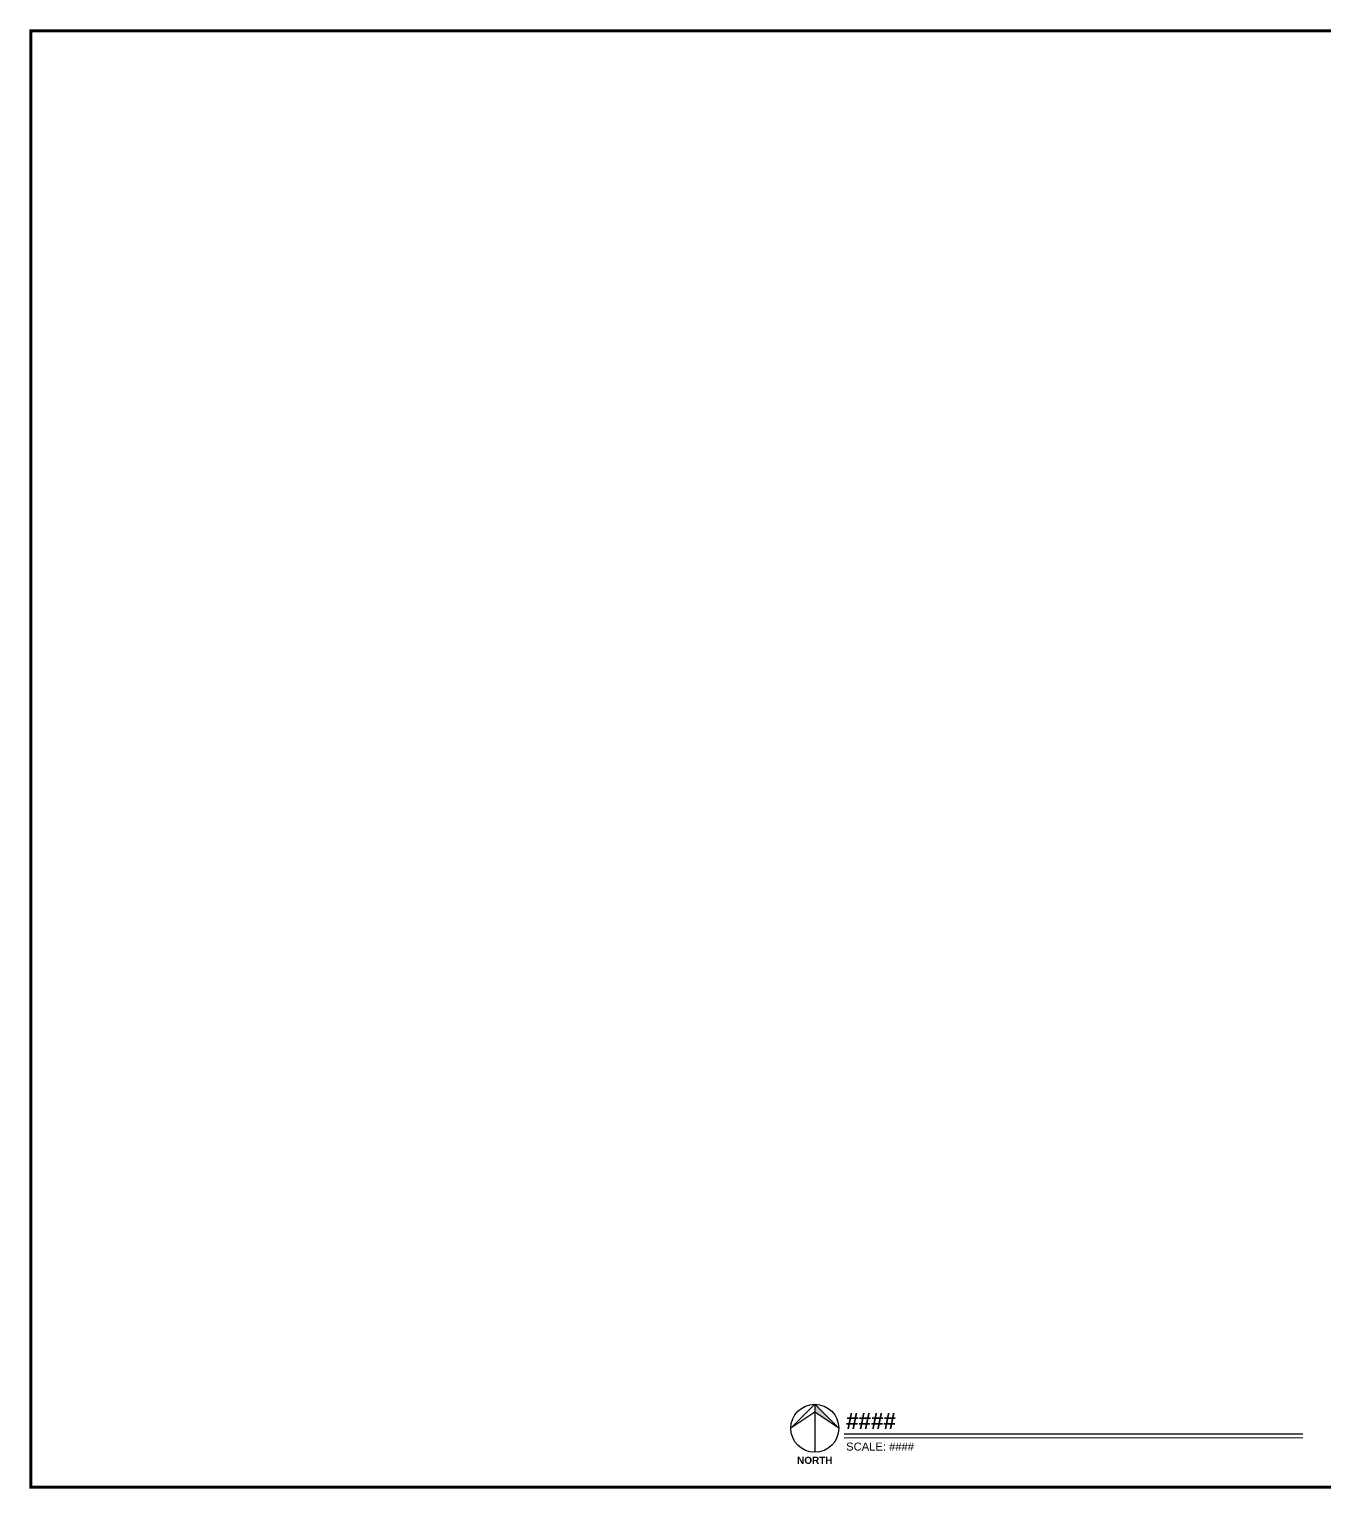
# Paper-space layout '24x36' of a CAD drawing. Header units: inches. Extents: x 0.9 to 71.6, y 0.4 to 23.2.
# Drawn here: x 0.94 to 21.17, y 0.41 to 23.21 of the extents above; entities that cross this region are included whole.
import ezdxf
from ezdxf.enums import TextEntityAlignment as Align

# ---------------------------------------------------------------- set-up
doc = ezdxf.new("R2010")
doc.units = ezdxf.units.IN
doc.header["$MEASUREMENT"] = 0
doc.layers.add('Schedule-Border', color=7, linetype='Continuous', lineweight=80)
doc.layers.add('X-BORD 30x42$0$Bord-Text', color=29, linetype='Continuous')
doc.layers.add('X-BORD 30x42$0$Bord-Text2', color=250, linetype='Continuous')
doc.styles.add('1-4 BOLD', font='arialbd.ttf', dxfattribs={"height": 0.25})
doc.styles.add('1-8 REGULAR', font='arial.ttf', dxfattribs={"height": 0.125})
doc.styles.add('8PTB', font='arialbd.ttf', dxfattribs={"height": 0.111})

# ---------------------------------------------------------------- blocks, each defined once
blk = doc.blocks.new('North-X')
blk.add_circle((0.375, 0), 0.375)
at = {"style": '8PTB'}
blk.add_text('NORTH', height=0.1112, dxfattribs=at).set_placement((0.375, -0.5), align=Align.MIDDLE)
blk = doc.blocks.new('North Arrow')
blk.add_line((-0.375, 0), (0.375, 0))
for points in [[(0, 0.375), (-0.375, 0), (0, -0.375)], [(0, 0.375), (-0.25, 0), (0, -0.375)]]:
    blk.add_lwpolyline(points)
blk.add_solid([(0, 0.375), (-0.375, 0), (-0.25, 0)])
blk = doc.blocks.new('*U113')
at = {"layer": 'X-BORD 30x42$0$Bord-Text2'}
blk.add_line((-7.161, 0), (0, 0), dxfattribs=at)
at = {"layer": 'X-BORD 30x42$0$Bord-Text2', "lineweight": 0}
blk.add_line((-7.161, -0.062), (0.005, -0.062), dxfattribs=at)
at = {"layer": 'X-BORD 30x42$0$Bord-Text2', "style": '1-8 REGULAR'}
blk.add_text('SCALE:', height=0.125, dxfattribs=at).set_placement((-7.129, -0.261))
at = {"layer": 'X-BORD 30x42$0$Bord-Text2', "style": '1-4 BOLD'}
blk.add_attdef('TITLE3', text='', height=0.25, dxfattribs=at).set_placement((-7.129, 1.078), align=Align.TOP_LEFT)
at = {"layer": 'X-BORD 30x42$0$Bord-Text2'}
for tag, p, height, style in [('TITLE2', (-7.129, 0.453), 0.25, '1-4 BOLD'), ('TITLE1', (-7.129, 0.078), 0.25, '1-4 BOLD'), ('SCALE', (-6.458, -0.261), 0.125, '1-8 REGULAR')]:
    blk.add_attdef(tag, p, '', height=height, dxfattribs=dict(at, style=style))
at = {"layer": 'X-BORD 30x42$0$Bord-Text2', "style": '1-8 REGULAR'}
blk.add_attdef('MEP', text='', height=0.125, dxfattribs=at).set_placement((-0.031, -0.198), align=Align.MIDDLE_RIGHT)

psp = doc.layouts.new('24x36')

# ---------------------------------------------------------------- linework, layer by layer
at = {"layer": 'Schedule-Border', "const_width": 0.05}
psp.add_lwpolyline([(0.964, 0.438), (0.964, 23.188), (32.839, 23.188), (32.839, 0.438)], close=True, dxfattribs=at)

# ---------------------------------------------------------------- block references
at = {"layer": 'X-BORD 30x42$0$Bord-Text'}
psp.add_blockref('North-X', (12.832, 1.358), dxfattribs=at)
at = {"layer": 'X-BORD 30x42$0$Bord-Text', "rotation": 270}
psp.add_blockref('North Arrow', (13.207, 1.358), dxfattribs=at)
at = {"layer": 'X-BORD 30x42$0$Bord-Text'}
ref = psp.add_blockref('*U113', (20.826, 1.271), dxfattribs=at)
ref.add_attrib('TITLE1', '####', (13.696, 1.349), dxfattribs={"layer": 'X-BORD 30x42$0$Bord-Text2', "height": 0.25, "style": '1-4 BOLD'})
ref.add_attrib('SCALE', '####', (14.368, 1.01), dxfattribs={"layer": 'X-BORD 30x42$0$Bord-Text2', "height": 0.125, "style": '1-8 REGULAR'})

doc.saveas('drawing.dxf')
